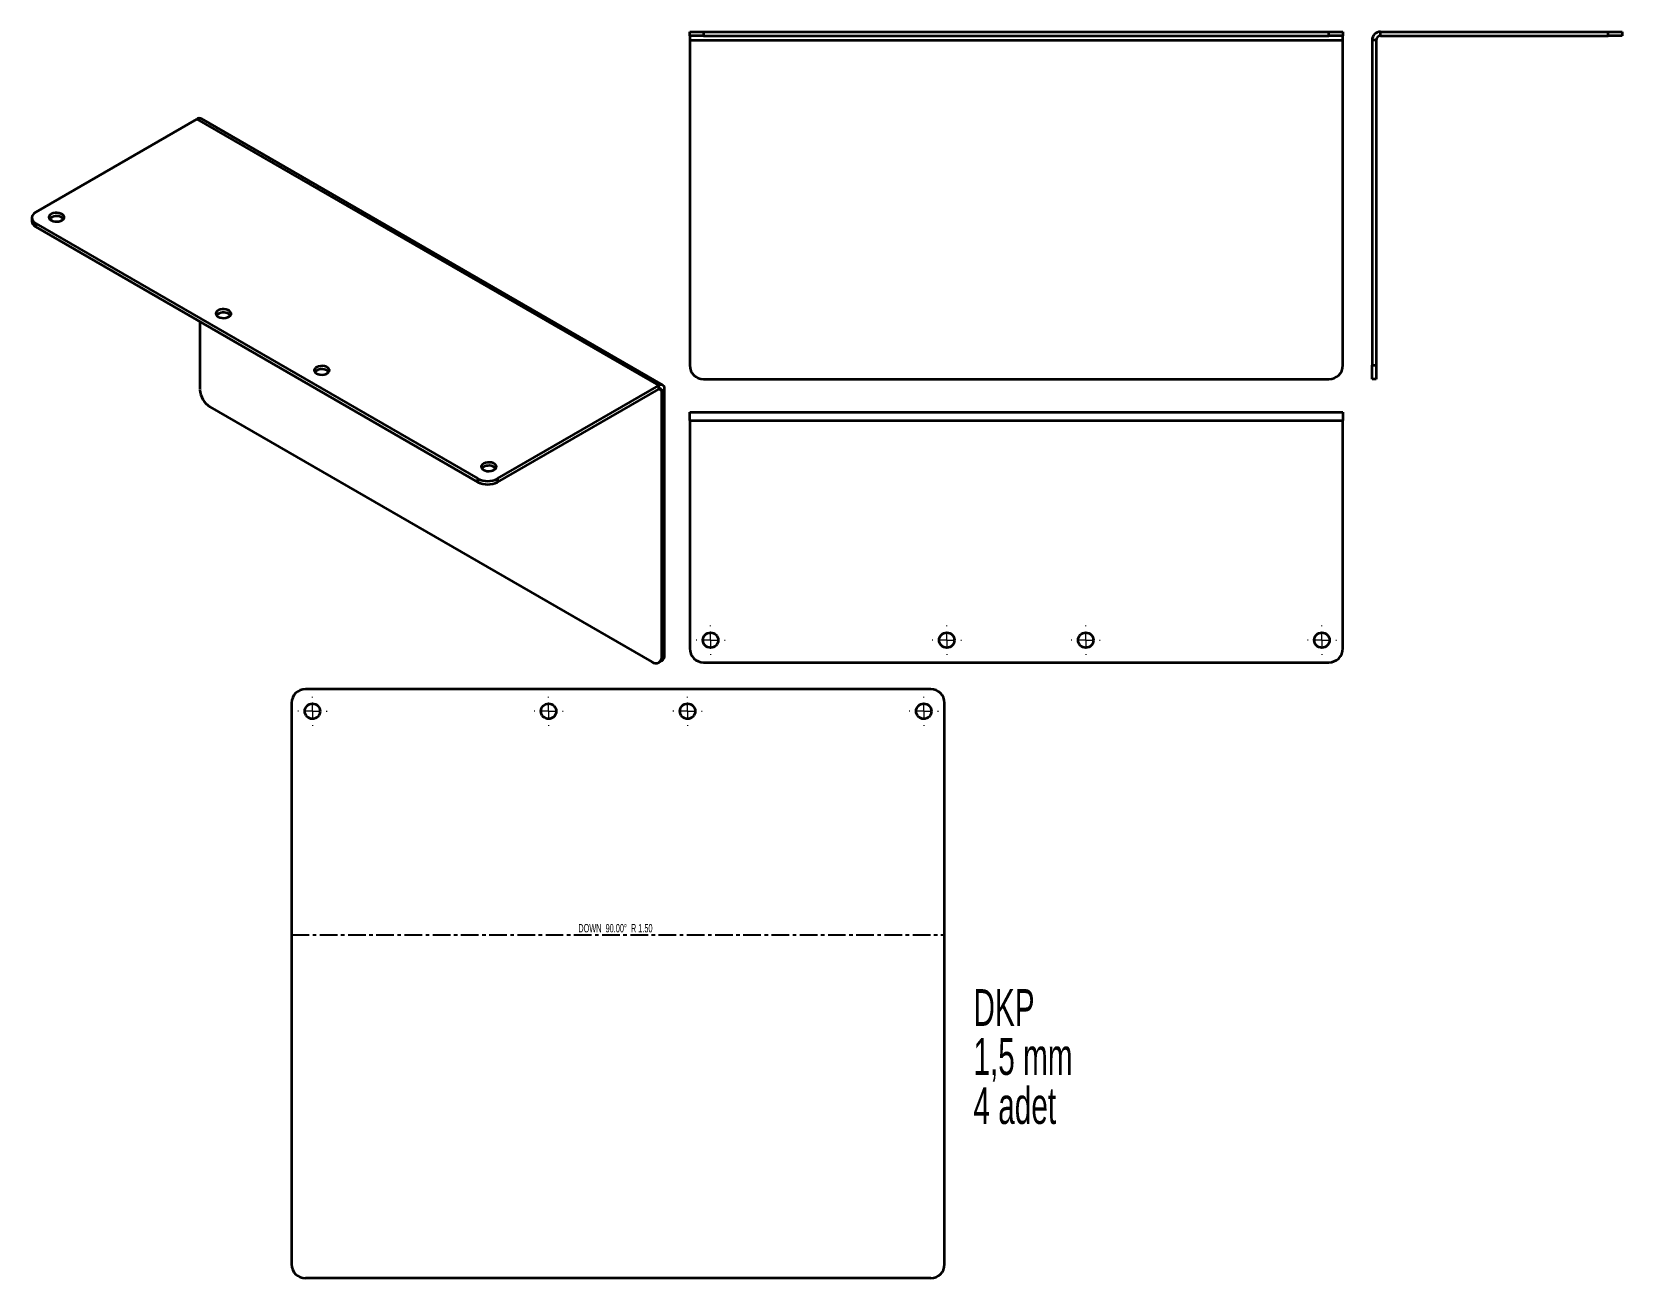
# Model space of a CAD drawing. Header units: millimetres. Extents: x -86 to 486, y -28 to 420.
import ezdxf

# ---------------------------------------------------------------- set-up
doc = ezdxf.new("R2010")
doc.units = ezdxf.units.MM
doc.linetypes.add('CENTER', pattern=[10.16, 6.35, -1.27, 1.27, -1.27])
doc.styles.add('SLDTEXTSTYLE0', font='TXT', dxfattribs={"width": 0.605})

# ---------------------------------------------------------------- blocks, each defined once
blk = doc.blocks.new('SW_CENTERMARKSYMBOL_0')
at = {"color": 0, "linetype": 'Continuous', "lineweight": 18}
for p, q in [((-5, 0), (-5.25, 0)), ((0, 0), (-2.5, 0)), ((0, 5), (0, 5.25)), ((0, 0), (0, 2.5)), ((0, 0), (0, -2.5)), ((0, 0), (2.5, 0)), ((5, 0), (5.25, 0)), ((0, -5), (0, -5.25))]:
    blk.add_line(p, q, dxfattribs=at)
blk = doc.blocks.new('SW_CENTERMARKSYMBOL_1')
at = {"color": 0, "linetype": 'Continuous', "lineweight": 18}
for p, q in [((-5, 0), (-5.25, 0)), ((0, 0), (-2.5, 0)), ((0, 5), (0, 5.25)), ((0, 0), (0, 2.5)), ((0, 0), (0, -2.5)), ((0, 0), (2.5, 0)), ((5, 0), (5.25, 0)), ((0, -5), (0, -5.25))]:
    blk.add_line(p, q, dxfattribs=at)
blk = doc.blocks.new('SW_CENTERMARKSYMBOL_2')
at = {"color": 0, "linetype": 'Continuous', "lineweight": 18}
for p, q in [((-5, 0), (-5.25, 0)), ((0, 0), (-2.5, 0)), ((0, 5), (0, 5.25)), ((0, 0), (0, 2.5)), ((0, 0), (0, -2.5)), ((0, 0), (2.5, 0)), ((5, 0), (5.25, 0)), ((0, -5), (0, -5.25))]:
    blk.add_line(p, q, dxfattribs=at)
blk = doc.blocks.new('SW_CENTERMARKSYMBOL_3')
at = {"color": 0, "linetype": 'Continuous', "lineweight": 18}
for p, q in [((-5, 0), (-5.25, 0)), ((0, 0), (-2.5, 0)), ((0, 5), (0, 5.25)), ((0, 0), (0, 2.5)), ((0, 0), (0, -2.5)), ((0, 0), (2.5, 0)), ((5, 0), (5.25, 0)), ((0, -5), (0, -5.25))]:
    blk.add_line(p, q, dxfattribs=at)
blk = doc.blocks.new('SW_CENTERMARKSYMBOL_4')
at = {"color": 0, "linetype": 'Continuous', "lineweight": 18}
for p, q in [((-5, 0), (-5.25, 0)), ((0, 0), (-2.5, 0)), ((0, 5), (0, 5.25)), ((0, 0), (0, 2.5)), ((0, 0), (0, -2.5)), ((0, 0), (2.5, 0)), ((5, 0), (5.25, 0)), ((0, -5), (0, -5.25))]:
    blk.add_line(p, q, dxfattribs=at)
blk = doc.blocks.new('SW_CENTERMARKSYMBOL_5')
at = {"color": 0, "linetype": 'Continuous', "lineweight": 18}
for p, q in [((-5, 0), (-5.25, 0)), ((0, 0), (-2.5, 0)), ((0, 5), (0, 5.25)), ((0, 0), (0, 2.5)), ((0, 0), (0, -2.5)), ((0, 0), (2.5, 0)), ((5, 0), (5.25, 0)), ((0, -5), (0, -5.25))]:
    blk.add_line(p, q, dxfattribs=at)
blk = doc.blocks.new('SW_CENTERMARKSYMBOL_6')
at = {"color": 0, "linetype": 'Continuous', "lineweight": 18}
for p, q in [((-5, 0), (-5.25, 0)), ((0, 0), (-2.5, 0)), ((0, 5), (0, 5.25)), ((0, 0), (0, 2.5)), ((0, 0), (0, -2.5)), ((0, 0), (2.5, 0)), ((5, 0), (5.25, 0)), ((0, -5), (0, -5.25))]:
    blk.add_line(p, q, dxfattribs=at)
blk = doc.blocks.new('SW_CENTERMARKSYMBOL_7')
at = {"color": 0, "linetype": 'Continuous', "lineweight": 18}
for p, q in [((-5, 0), (-5.25, 0)), ((0, 0), (-2.5, 0)), ((0, 5), (0, 5.25)), ((0, 0), (0, 2.5)), ((0, 0), (0, -2.5)), ((0, 0), (2.5, 0)), ((5, 0), (5.25, 0)), ((0, -5), (0, -5.25))]:
    blk.add_line(p, q, dxfattribs=at)

msp = doc.modelspace()

# ---------------------------------------------------------------- linework, layer by layer
at = {"color": 7, "linetype": 'Continuous', "lineweight": 35}
for p, q in [((150.79, 418.8), (150.79, 420.3)), ((150.79, 420.3), (155.79, 420.3)), ((155.79, 418.8), (150.79, 418.8)), ((150.79, 418.8), (150.79, 417.3)), ((155.79, 420.3), (155.79, 418.8)), ((155.79, 420.3), (380.79, 420.3)), ((155.79, 418.8), (380.79, 418.8)), ((380.79, 418.8), (380.79, 420.3)), ((380.79, 420.3), (385.79, 420.3)), ((385.79, 418.8), (380.79, 418.8)), ((385.79, 420.3), (385.79, 418.8)), ((385.79, 417.3), (385.79, 418.8)), ((399.35, 418.8), (399.35, 420.3)), ((399.35, 420.3), (481.35, 420.3)), ((399.35, 418.8), (481.35, 418.8)), ((481.35, 418.8), (481.35, 420.3)), ((481.35, 420.3), (486.35, 420.3)), ((486.35, 418.8), (481.35, 418.8)), ((486.35, 420.3), (486.35, 418.8)), ((150.79, 417.3), (385.79, 417.3)), ((150.79, 417.3), (150.79, 300.3)), ((385.79, 300.3), (385.79, 417.3)), ((397.85, 417.3), (396.35, 417.3)), ((396.35, 417.3), (396.35, 300.3)), ((397.85, 417.3), (397.85, 300.3)), ((-26.54, 388.9), (-84.52, 355.42)), ((-26.54, 388.9), (139.63, 292.97)), ((141.13, 293.12), (-25.04, 389.05)), ((-85.99, 353.38), (-85.99, 352.16)), ((-84.52, 351.34), (74.58, 259.5)), ((-84.52, 351.34), (-84.52, 350.12)), ((-84.52, 350.12), (74.58, 258.27)), ((-25.48, 316.03), (-25.48, 291.53)), ((396.35, 300.3), (397.85, 300.3)), ((396.35, 295.3), (396.35, 300.3)), ((397.85, 300.3), (397.85, 295.3)), ((81.65, 259.5), (139.63, 292.97)), ((139.63, 291.74), (139.63, 292.97)), ((155.79, 295.3), (380.79, 295.3)), ((397.85, 295.3), (396.35, 295.3)), ((81.65, 258.27), (139.63, 291.74)), ((139.63, 291.74), (140.69, 291.13)), ((140.69, 291.13), (141.75, 291.74)), ((140.69, 195.6), (140.69, 291.13)), ((141.75, 196.21), (141.75, 291.74)), ((-21.94, 285.4), (137.15, 193.56)), ((150.79, 280.38), (150.79, 283.38)), ((150.79, 283.38), (385.79, 283.38)), ((385.79, 283.38), (385.79, 280.38)), ((150.79, 280.38), (150.79, 198.38)), ((150.79, 280.38), (385.79, 280.38)), ((385.79, 198.38), (385.79, 280.38)), ((74.58, 258.27), (74.58, 259.5)), ((81.65, 259.5), (81.65, 258.27)), ((140.69, 195.6), (141.75, 196.21)), ((139.65, 193.31), (140.72, 193.92)), ((155.79, 193.38), (380.79, 193.38)), ((237.5, 183.79), (12.5, 183.79)), ((7.5, 178.79), (7.5, -23.21)), ((242.5, -23.21), (242.5, 178.79)), ((237.5, -28.21), (12.5, -28.21))]:
    msp.add_line(p, q, dxfattribs=at)
at = {"color": 7, "linetype": 'CENTER'}
msp.add_line((7.5, 95.29), (242.5, 95.29), dxfattribs=at)
at = {"color": 7, "linetype": 'Continuous', "lineweight": 35, "flags": 128}
for points in [[(-79.04, 352.47), (-78.45, 352.2), (-77.75, 352.05), (-77, 352), (-76.27, 352.07), (-75.59, 352.26), (-75.03, 352.54), (-74.62, 352.91), (-74.39, 353.32), (-74.36, 353.75), (-74.54, 354.17), (-74.91, 354.55), (-75.44, 354.85), (-76.09, 355.06), (-76.82, 355.17), (-77.57, 355.15), (-78.28, 355.02), (-78.91, 354.78), (-79.4, 354.46), (-79.72, 354.07), (-79.85, 353.64), (-79.77, 353.21), (-79.5, 352.81), (-79.04, 352.47)], [(-75.15, 353.49), (-74.7, 353.14), (-74.56, 352.98)], [(-18.94, 317.77), (-18.34, 317.51), (-17.65, 317.35), (-16.9, 317.3), (-16.16, 317.38), (-15.49, 317.56), (-14.92, 317.85), (-14.51, 318.21), (-14.28, 318.62), (-14.26, 319.05), (-14.44, 319.47), (-14.8, 319.85), (-15.33, 320.16), (-15.99, 320.37), (-16.71, 320.47), (-17.46, 320.46), (-18.18, 320.32), (-18.8, 320.09), (-19.29, 319.76), (-19.62, 319.37), (-19.74, 318.94), (-19.67, 318.51), (-19.39, 318.11), (-18.94, 317.77)], [(-15.05, 318.79), (-14.6, 318.44), (-14.46, 318.28)], [(16.42, 297.36), (17.01, 297.1), (17.71, 296.94), (18.45, 296.89), (19.19, 296.97), (19.87, 297.15), (20.43, 297.44), (20.84, 297.8), (21.07, 298.21), (21.1, 298.64), (20.92, 299.06), (20.55, 299.44), (20.02, 299.75), (19.37, 299.96), (18.64, 300.06), (17.89, 300.04), (17.18, 299.91), (16.55, 299.68), (16.06, 299.35), (15.74, 298.96), (15.61, 298.53), (15.69, 298.1), (15.96, 297.7), (16.42, 297.36)], [(20.31, 298.38), (20.76, 298.03), (20.9, 297.87)], [(76.52, 262.66), (77.12, 262.4), (77.81, 262.24), (78.56, 262.2), (79.3, 262.27), (79.97, 262.46), (80.54, 262.74), (80.95, 263.1), (81.17, 263.51), (81.2, 263.95), (81.02, 264.37), (80.66, 264.74), (80.13, 265.05), (79.47, 265.26), (78.75, 265.36), (78, 265.35), (77.28, 265.22), (76.66, 264.98), (76.17, 264.65), (75.84, 264.26), (75.72, 263.84), (75.79, 263.41), (76.07, 263.01), (76.52, 262.66)], [(80.41, 263.68), (80.86, 263.34), (81, 263.17)]]:
    msp.add_lwpolyline(points, dxfattribs=at)
at = {"color": 7, "linetype": 'Continuous', "lineweight": 35}
for centre in [(158.29, 201.38), (243.29, 201.38), (293.29, 201.38), (378.29, 201.38), (15, 175.79), (100, 175.79), (150, 175.79), (235, 175.79)]:
    msp.add_circle(centre, 2.75, dxfattribs=at)
for centre, radius, start, end in [((399.35, 417.3), 3, 90, 180), ((399.35, 417.3), 1.5, 90, 180), ((-25.66, 387.67), 1.51, 65.6929, 125.6176), ((-83.75, 353.38), 2.18, 110.7834, 249.2166), ((-83.49, 352.41), 2.51, 185.6948, 245.6253), ((-77.06, 350.26), 3.74, 59.4459, 133.5423), ((-16.95, 315.56), 3.74, 59.4459, 133.5423), ((18.4, 295.15), 3.74, 59.4459, 133.5423), ((155.79, 300.3), 5, 180, 270), ((380.79, 300.3), 5, 270, 0), ((140.46, 291.95), 1.31, 350.786, 129.2033), ((140.04, 291.24), 0.655, 350.786, 129.2033), ((-17.8, 291.87), 7.68, 182.6055, 237.3945), ((78.51, 260.46), 3.74, 59.4459, 133.5423), ((78.11, 266.32), 7.69, 242.6097, 297.3903), ((78.11, 265.1), 7.69, 242.6097, 297.3903), ((138.53, 195.25), 2.18, 230.7967, 9.214), ((139.37, 195.91), 2.4, 304.0564, 7.2558), ((155.79, 198.38), 5, 180, 270), ((380.79, 198.38), 5, 270, 0), ((12.5, 178.79), 5, 90, 180), ((237.5, 178.79), 5, 0, 90), ((12.5, -23.21), 5, 180, 270), ((237.5, -23.21), 5, 270, 0)]:
    msp.add_arc(centre, radius, start, end, dxfattribs=at)

# ---------------------------------------------------------------- block references
at = {"color": 7, "linetype": 'Continuous', "lineweight": 18}
for name, p in [('SW_CENTERMARKSYMBOL_5', (158.29, 201.38)), ('SW_CENTERMARKSYMBOL_6', (243.29, 201.38)), ('SW_CENTERMARKSYMBOL_4', (293.29, 201.38)), ('SW_CENTERMARKSYMBOL_7', (378.29, 201.38)), ('SW_CENTERMARKSYMBOL_3', (15, 175.79)), ('SW_CENTERMARKSYMBOL_0', (100, 175.79)), ('SW_CENTERMARKSYMBOL_2', (150, 175.79)), ('SW_CENTERMARKSYMBOL_1', (235, 175.79))]:
    msp.add_blockref(name, p, dxfattribs=at)

# ---------------------------------------------------------------- texts
at = {"color": 7, "linetype": 'Continuous', "lineweight": 18, "insert": (124.04, 99.24), "char_height": 3, "attachment_point": 2, "style": 'SLDTEXTSTYLE0'}
msp.add_mtext('DOWN  90.00°  R 1.50', dxfattribs=at)
at = {"color": 7, "linetype": 'Continuous', "lineweight": 0, "char_height": 13.229, "attachment_point": 1, "style": 'SLDTEXTSTYLE0'}
for s, insert in [('DKP', (252.88, 75.81)), ('1,5 mm', (252.88, 58.17)), ('4 adet', (252.88, 40.53))]:
    msp.add_mtext(s, dxfattribs=dict(at, insert=insert))

doc.saveas('drawing.dxf')
